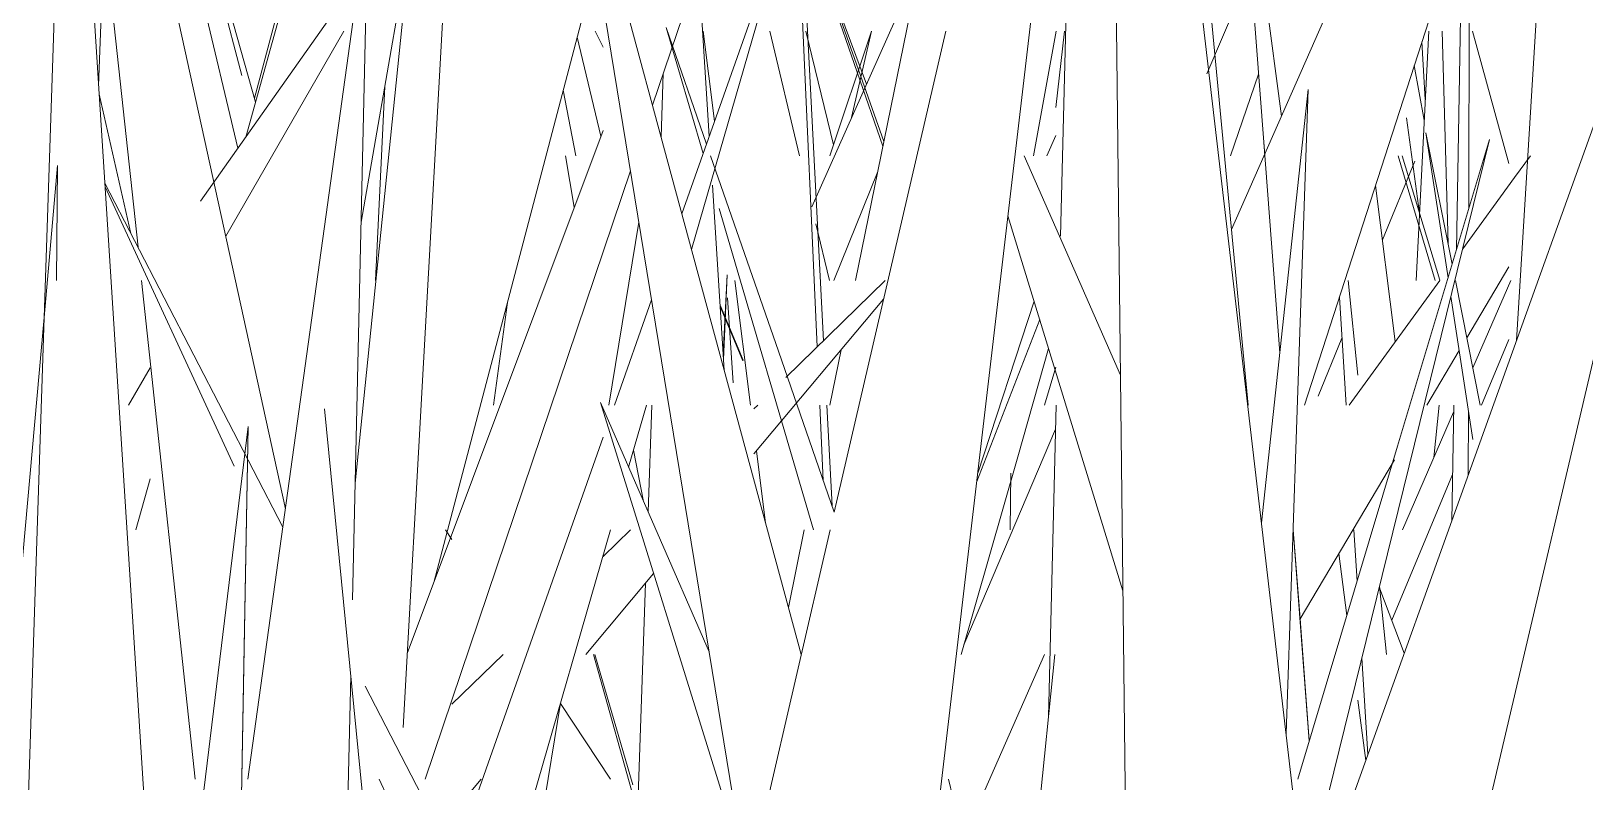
# Model space of a CAD drawing. Header units: millimetres. Extents: x -9575 to 27274, y -4387 to 11354.
# Drawn here: x -5585.32 to -5550.96, y 3072 to 3088.62 of the extents above; entities that cross this region are included whole.
import ezdxf

# ---------------------------------------------------------------- set-up
doc = ezdxf.new("R2010")
doc.units = ezdxf.units.MM
doc.layers.add('G-IMPT', color=8, linetype='Continuous', lineweight=9)

# ---------------------------------------------------------------- blocks, each defined once
blk = doc.blocks.new('Grass Array - 25_dwg-V51-North')
at = {"layer": 'G-IMPT'}
for p, q in [((-5562.554, 3084.079), (-5561.931, 3108.781)), ((-5575.155, 3107.957), (-5578.153, 3078.615)), ((-5560.86, 3048), (-5561.516, 3106.911)), ((-5580.572, 3086.271), (-5575.528, 3104.311)), ((-5580.746, 3086.025), (-5584.771, 3102.964)), ((-5580.572, 3086.271), (-5576.116, 3102.208)), ((-5579.695, 3078.043), (-5584.883, 3101.744)), ((-5558.771, 3084.228), (-5551.264, 3101.29)), ((-5558.403, 3080.341), (-5560.245, 3099.785)), ((-5585.03, 3082.278), (-5584.505, 3098.024)), ((-5551.546, 3097.732), (-5557.155, 3080.341)), ((-5577.092, 3073.205), (-5575.757, 3097.154)), ((-5568, 3048), (-5562.266, 3096.895)), ((-5551.55, 3096.661), (-5552.472, 3081.767)), ((-5580.356, 3087.045), (-5582.96, 3096.336)), ((-5580.655, 3087.631), (-5582.96, 3096.336)), ((-5560.291, 3096.418), (-5554.637, 3048)), ((-5556.939, 3069.306), (-5547.294, 3096.21)), ((-5568.573, 3095.88), (-5571.575, 3086.976)), ((-5568.573, 3095.88), (-5567.932, 3081.629)), ((-5557.669, 3086.734), (-5558.697, 3094.593)), ((-5558.065, 3086.258), (-5558.697, 3094.593)), ((-5569.477, 3069.687), (-5573.418, 3093.796)), ((-5571.234, 3085.715), (-5573.418, 3093.796)), ((-5569.193, 3093.747), (-5566.844, 3087.442)), ((-5569.091, 3093.609), (-5566.459, 3086.175)), ((-5569.091, 3093.609), (-5566.481, 3086.069)), ((-5567.795, 3081.764), (-5568.384, 3093.163)), ((-5583.84, 3092.058), (-5582.954, 3083.832)), ((-5570.926, 3084.575), (-5568.47, 3091.542)), ((-5570.711, 3083.786), (-5568.47, 3091.542)), ((-5580.523, 3072.065), (-5577.861, 3091.289)), ((-5578.04, 3083.515), (-5577.861, 3091.289)), ((-5553.525, 3084.683), (-5553.513, 3091.377)), ((-5580.381, 3087.134), (-5579.349, 3090.968)), ((-5553.67, 3091.147), (-5553.798, 3083.773)), ((-5583.826, 3087.404), (-5583.702, 3090.777)), ((-5576.919, 3090.697), (-5578.02, 3084.387)), ((-5565.562, 3090.555), (-5567.089, 3083.1)), ((-5558.403, 3080.341), (-5559.382, 3090.679)), ((-5581.572, 3084.853), (-5578.063, 3089.831)), ((-5576.411, 3076.416), (-5572.816, 3090.112)), ((-5570.322, 3086.289), (-5570.559, 3089.991)), ((-5559.317, 3087.669), (-5558.345, 3089.952)), ((-5565.995, 3089.344), (-5568.055, 3084.729)), ((-5583.933, 3089.081), (-5582.37, 3064.652)), ((-5581.015, 3084.075), (-5578.403, 3088.618)), ((-5572.719, 3086.288), (-5573.245, 3088.479)), ((-5572.847, 3088.618), (-5572.671, 3088.262)), ((-5570.458, 3085.905), (-5571.276, 3088.695)), ((-5570.382, 3086.118), (-5571.276, 3088.695)), ((-5570.457, 3088.618), (-5570.204, 3086.624)), ((-5568.325, 3085.859), (-5568.985, 3088.618)), ((-5568.183, 3088.618), (-5567.574, 3086.1)), ((-5567.654, 3085.859), (-5566.736, 3088.617)), ((-5565.089, 3088.618), (-5567.557, 3077.969)), ((-5567.175, 3086.701), (-5566.736, 3088.617)), ((-5563.15, 3085.859), (-5562.653, 3088.618)), ((-5562.655, 3086.923), (-5562.468, 3088.618)), ((-5554.41, 3088.618), (-5554.691, 3083.1)), ((-5554.111, 3088.618), (-5553.983, 3083.908)), ((-5553.446, 3088.618), (-5552.64, 3085.684)), ((-5554.563, 3088.378), (-5554.488, 3087.101)), ((-5554.511, 3086.645), (-5554.732, 3087.853)), ((-5577.496, 3087.391), (-5577.703, 3083.1)), ((-5571.339, 3087.678), (-5571.387, 3086.279)), ((-5558.172, 3087.666), (-5558.794, 3085.859)), ((-5549.334, 3087.496), (-5555.95, 3059.245)), ((-5583.114, 3084.141), (-5583.814, 3087.223)), ((-5573.552, 3087.309), (-5573.269, 3085.859)), ((-5558.11, 3077.736), (-5557.075, 3087.324)), ((-5557.312, 3080.452), (-5557.075, 3087.324)), ((-5554.904, 3086.699), (-5554.616, 3084.587)), ((-5572.671, 3086.416), (-5577.001, 3074.84)), ((-5553.893, 3083.457), (-5554.472, 3086.362)), ((-5553.983, 3083.156), (-5554.472, 3086.362)), ((-5562.855, 3085.859), (-5562.655, 3086.307)), ((-5558.065, 3086.258), (-5558.035, 3085.859)), ((-5558.065, 3086.258), (-5557.704, 3081.495)), ((-5557.158, 3069.589), (-5553.065, 3086.217)), ((-5555.1, 3079.43), (-5553.065, 3086.217)), ((-5573.306, 3084.719), (-5573.504, 3085.859)), ((-5571.234, 3085.715), (-5568.291, 3074.823)), ((-5568.792, 3081.53), (-5570.293, 3085.859)), ((-5562.576, 3084.079), (-5563.356, 3085.859)), ((-5554.719, 3085.738), (-5555.435, 3083.997)), ((-5555.089, 3085.859), (-5554.269, 3083.1)), ((-5554.166, 3083.105), (-5554.995, 3085.859)), ((-5552.514, 3085.378), (-5552.164, 3085.859)), ((-5585.03, 3082.278), (-5584.732, 3085.641)), ((-5584.755, 3083.1), (-5584.732, 3085.641)), ((-5572.066, 3085.522), (-5576.604, 3072.065)), ((-5567.564, 3083.1), (-5566.596, 3085.507)), ((-5553.66, 3083.8), (-5552.514, 3085.378)), ((-5579.751, 3077.637), (-5583.688, 3085.251)), ((-5580.825, 3078.988), (-5583.683, 3085.17)), ((-5569.991, 3081.115), (-5570.253, 3085.206)), ((-5555.152, 3081.748), (-5555.587, 3085.202)), ((-5555.152, 3081.748), (-5555.587, 3085.202)), ((-5568.017, 3077.582), (-5570.101, 3084.689)), ((-5572.539, 3080.341), (-5571.88, 3084.387)), ((-5567.666, 3083.1), (-5567.965, 3084.352)), ((-5561.174, 3076.228), (-5563.716, 3084.528)), ((-5562.576, 3084.079), (-5561.228, 3081.001)), ((-5578.04, 3083.515), (-5578.212, 3076.03)), ((-5553.569, 3081.831), (-5552.64, 3083.397)), ((-5582.876, 3083.1), (-5581.687, 3072.065)), ((-5570.015, 3081.482), (-5569.922, 3083.22)), ((-5570.006, 3081.348), (-5569.922, 3083.22)), ((-5569.757, 3083.1), (-5569.407, 3080.341)), ((-5568.628, 3080.948), (-5566.43, 3083.1)), ((-5555.978, 3081.002), (-5556.194, 3083.1)), ((-5556.174, 3080.341), (-5554.169, 3083.1)), ((-5553.272, 3080.341), (-5553.822, 3083.1)), ((-5553.436, 3081.163), (-5552.595, 3083.1)), ((-5575.093, 3080.341), (-5574.785, 3082.61)), ((-5572.419, 3080.341), (-5571.599, 3082.667)), ((-5569.916, 3082.712), (-5569.796, 3080.83)), ((-5569.333, 3079.26), (-5566.465, 3082.682)), ((-5564.384, 3078.836), (-5563.137, 3082.637)), ((-5556.305, 3081.423), (-5556.386, 3082.725)), ((-5553.437, 3079.579), (-5553.92, 3082.745)), ((-5585.03, 3082.278), (-5587.203, 3058.27)), ((-5586.088, 3049.993), (-5585.03, 3082.278)), ((-5570.083, 3082.554), (-5569.57, 3081.336)), ((-5569.577, 3081.319), (-5570.081, 3082.519)), ((-5564.405, 3078.652), (-5563.014, 3082.236)), ((-5568.792, 3081.53), (-5567.557, 3077.969)), ((-5567.404, 3081.561), (-5567.654, 3080.341)), ((-5563.501, 3079.195), (-5562.816, 3081.59)), ((-5556.33, 3081.824), (-5556.858, 3080.54)), ((-5554.452, 3080.341), (-5553.737, 3081.547)), ((-5552.64, 3081.794), (-5553.245, 3080.341)), ((-5556.305, 3081.423), (-5556.237, 3080.341)), ((-5583.163, 3080.341), (-5582.687, 3081.168)), ((-5562.906, 3080.341), (-5562.655, 3081.179)), ((-5578.83, 3080.255), (-5575.694, 3048.286)), ((-5569.566, 3070.228), (-5572.728, 3080.399)), ((-5570.327, 3074.882), (-5572.728, 3080.399)), ((-5571.706, 3080.341), (-5572.104, 3078.965)), ((-5571.592, 3080.341), (-5571.673, 3077.976)), ((-5569.333, 3080.258), (-5569.247, 3080.341)), ((-5567.874, 3080.341), (-5567.799, 3078.666)), ((-5567.605, 3078.108), (-5567.721, 3080.341)), ((-5562.822, 3073.441), (-5562.648, 3080.341)), ((-5557.312, 3080.452), (-5557.565, 3073.075)), ((-5554.989, 3077.582), (-5553.861, 3080.184)), ((-5554.295, 3079.183), (-5554.181, 3080.341)), ((-5553.858, 3080.341), (-5553.903, 3077.775)), ((-5553.536, 3078.797), (-5553.534, 3080.211)), ((-5580.517, 3079.869), (-5584.398, 3048)), ((-5581.081, 3048), (-5580.517, 3079.869)), ((-5580.517, 3079.869), (-5580.618, 3074.178)), ((-5575.959, 3070.302), (-5572.671, 3079.628)), ((-5564.693, 3075.032), (-5562.662, 3079.807)), ((-5571.995, 3079.341), (-5571.774, 3078.207)), ((-5569.278, 3079.325), (-5569.075, 3077.725)), ((-5563.501, 3079.195), (-5564.753, 3074.823)), ((-5555.1, 3079.43), (-5557.308, 3072.065)), ((-5557.257, 3075.609), (-5555.171, 3079.128)), ((-5563.649, 3078.836), (-5563.666, 3077.582)), ((-5553.885, 3078.803), (-5555.227, 3075.577)), ((-5583.002, 3077.582), (-5582.687, 3078.708)), ((-5583.002, 3077.582), (-5582.687, 3078.708)), ((-5576.156, 3077.582), (-5576.011, 3077.363)), ((-5572.503, 3077.582), (-5574.895, 3069.306)), ((-5567.647, 3077.582), (-5574.043, 3049.993)), ((-5572.065, 3077.582), (-5572.671, 3076.989)), ((-5568.219, 3077.582), (-5568.572, 3075.863)), ((-5557.408, 3077.582), (-5557.054, 3072.913)), ((-5557.407, 3077.582), (-5557.257, 3075.609)), ((-5556.066, 3077.582), (-5555.995, 3076.446)), ((-5556.223, 3075.684), (-5556.402, 3077.052)), ((-5573.05, 3074.823), (-5571.551, 3076.613)), ((-5571.728, 3076.402), (-5572.117, 3065.114)), ((-5555.343, 3074.823), (-5555.498, 3076.333)), ((-5554.951, 3074.851), (-5555.492, 3076.271)), ((-5557.053, 3072.915), (-5557.257, 3075.609)), ((-5574.882, 3074.823), (-5576.011, 3073.718)), ((-5570.919, 3067.798), (-5572.881, 3074.823)), ((-5572.01, 3071.936), (-5572.852, 3074.823)), ((-5564.899, 3070.301), (-5562.909, 3074.823)), ((-5562.683, 3074.823), (-5563.516, 3066.547)), ((-5555.889, 3074.746), (-5555.756, 3072.606)), ((-5578.251, 3074.351), (-5578.684, 3055.511)), ((-5581.081, 3048), (-5580.618, 3074.178)), ((-5571.386, 3061.456), (-5577.933, 3074.119)), ((-5574.601, 3067.674), (-5573.613, 3073.741)), ((-5573.614, 3073.738), (-5572.507, 3072.065)), ((-5555.803, 3072.473), (-5555.978, 3073.813)), ((-5577.623, 3072.065), (-5571.831, 3059.536)), ((-5576.011, 3071.29), (-5575.362, 3072.065)), ((-5564.709, 3070.732), (-5565.028, 3072.065))]:
    blk.add_line(p, q, dxfattribs=at)
blk = doc.blocks.new('Grass Array - Grass Array-V52-North')
blk.add_blockref('Grass Array - 25_dwg-V51-North', (0, 0))

msp = doc.modelspace()

# ---------------------------------------------------------------- block references
msp.add_blockref('Grass Array - Grass Array-V52-North', (0, 0))

doc.saveas('drawing.dxf')
